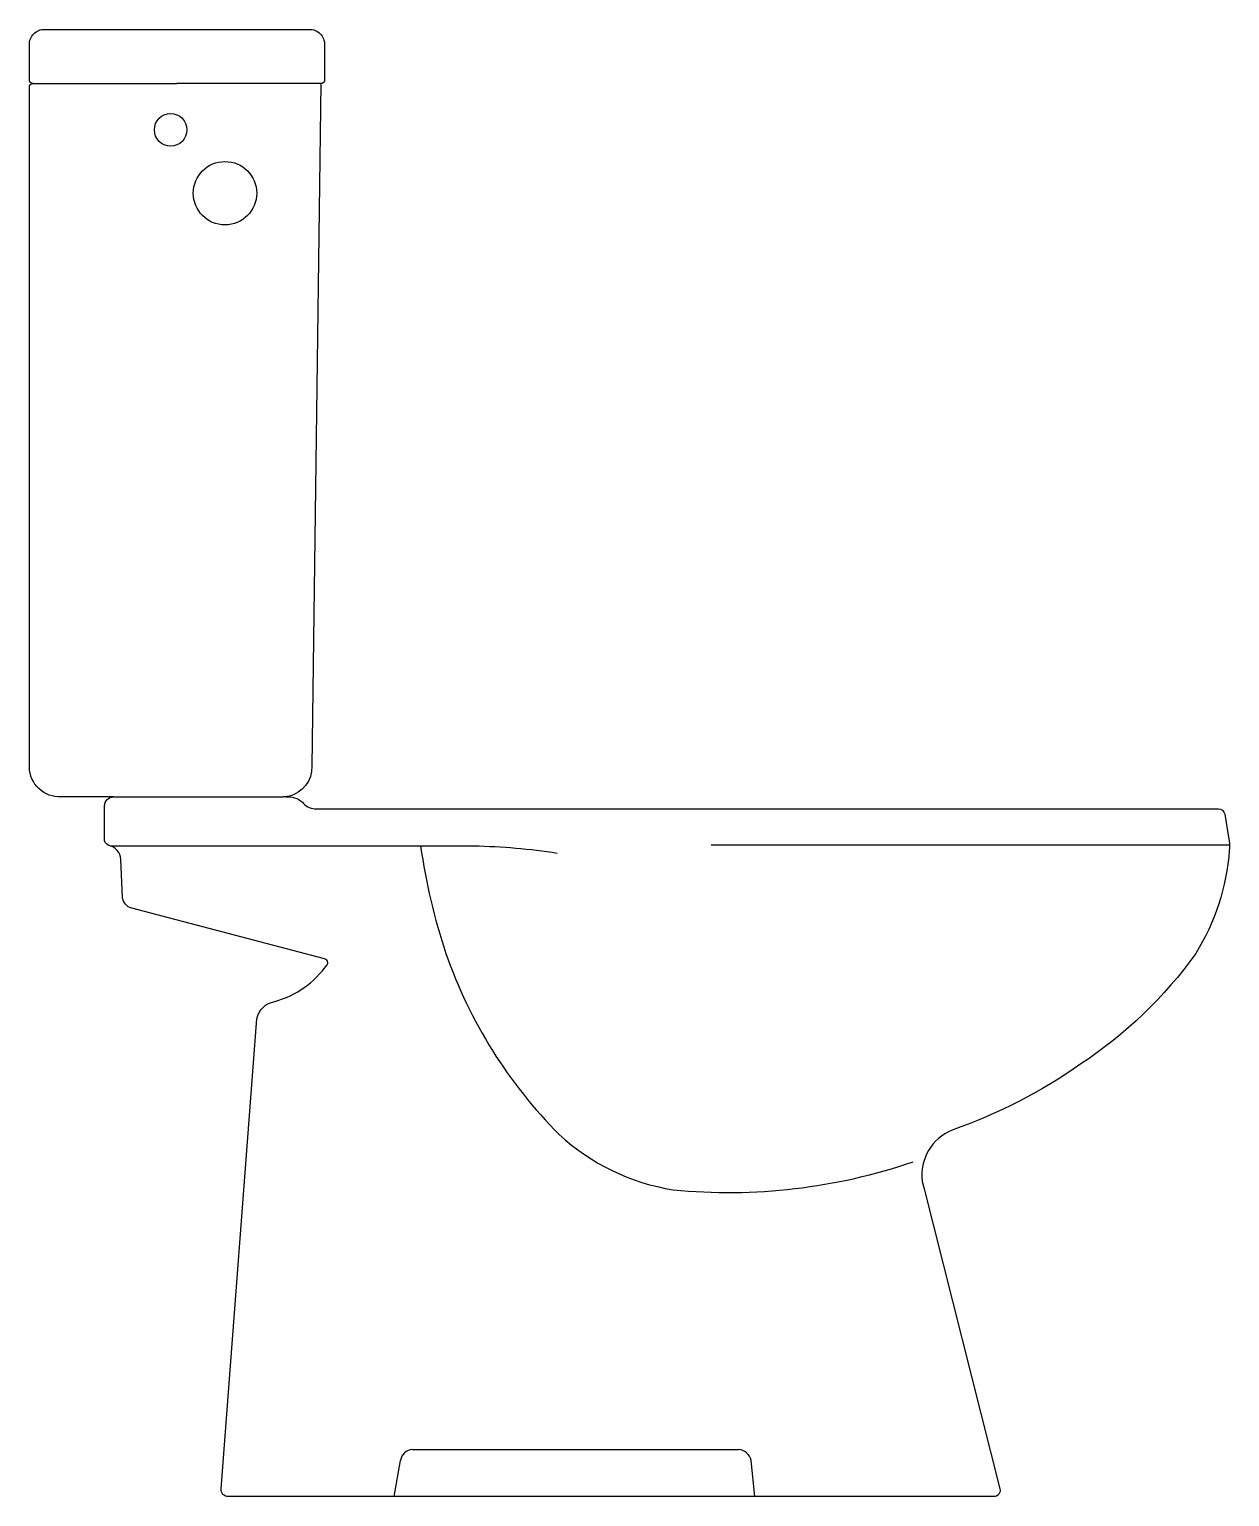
# Model space of a CAD drawing. Extents: x 0.014 to 0.677, y 0 to 0.811.
import ezdxf

# ---------------------------------------------------------------- set-up
doc = ezdxf.new("R2010")
doc.units = 0
doc.header["$LTSCALE"] = 50
doc.layers.get('0').update_dxf_attribs({"linetype": 'CONTINUOUS'})

msp = doc.modelspace()

# ---------------------------------------------------------------- linework, layer by layer
at = {"color": 0}
for points in [[(0.05906, 0.35954, -0.311794), (0.056, 0.3625), (0.056, 0.3815, -0.412941), (0.061, 0.3865), (0.032, 0.3865, -0.418943), (0.0145, 0.403), (0.0145, 0.77884, -0.07736), (0.01463, 0.77933, -0.288306), (0.0165, 0.7805, -0.322935), (0.01456, 0.78193, -0.068368), (0.0145, 0.7824), (0.0145, 0.8), (0.0145, 0.802, -0.42593), (0.023, 0.8105), (0.096, 0.8105), (0.169, 0.8105, -0.42593), (0.1775, 0.802), (0.1775, 0.8), (0.1775, 0.7824, -0.068368), (0.17744, 0.78193, -0.322935), (0.1755, 0.7805), (0.1705, 0.4035, -0.360315), (0.15759, 0.38683, -0.054979), (0.15473, 0.3865)], [(0.15603, 0.38657, -0.218573), (0.16523, 0.38355), (0.16582, 0.3829, 0.238062), (0.173, 0.38), (0.671, 0.38, -0.355924), (0.6745, 0.377), (0.677, 0.362, -0.076732), (0.677, 0.357, -0.120449), (0.6585, 0.3, -0.091256), (0.595, 0.239, -0.070166), (0.524, 0.2025, 0.338158), (0.50745, 0.17414), (0.5085, 0.17), (0.5504, 0.00436, -0.488785), (0.547, 0), (0.12431, 0, -0.436538), (0.12033, 0.0043), (0.14, 0.264, -0.301013), (0.15, 0.2735, 0.172081), (0.17886, 0.2938), (0.17908, 0.29415, 0.123969), (0.17926, 0.29501, 0.375637), (0.1775, 0.297), (0.071, 0.325, -0.308356), (0.066, 0.331), (0.065, 0.352, 0.340391), (0.05846, 0.35969)], [(0.06, 0.3595), (0.26, 0.3595, -0.032471), (0.306, 0.3555)], [(0.2305, 0.3595, 0.045919), (0.2445, 0.3, 0.111997), (0.307, 0.2, 0.147072), (0.37, 0.1695, 0.10725), (0.5025, 0.185)]]:
    msp.add_lwpolyline(points, format="xyb", dxfattribs=at)
for points in [[(0.0165, 0.7805), (0.096, 0.7805)], [(0.1755, 0.7805), (0.096, 0.7805)], [(0.061, 0.3865), (0.15473, 0.3865)], [(0.391, 0.36), (0.67718, 0.36)], [(0.226, 0.026), (0.406, 0.026)], [(0.216, 0), (0.2195, 0.02)], [(0.415, 0), (0.413, 0.02)]]:
    msp.add_lwpolyline(points, dxfattribs=at)
for centre, radius in [((0.0925, 0.755), 0.009), ((0.1225, 0.72), 0.0175)]:
    msp.add_circle(centre, radius, dxfattribs=at)
for centre, radius, start, end in [((0.05967, 0.36323), 0.00375, 260.53418, 274.99458), ((0.22626, 0.01919), 0.00681, 92.22311, 173.19567), ((0.40558, 0.01842), 0.00759, 11.9983, 86.79911)]:
    msp.add_arc(centre, radius, start, end, dxfattribs=at)

doc.saveas('drawing.dxf')
